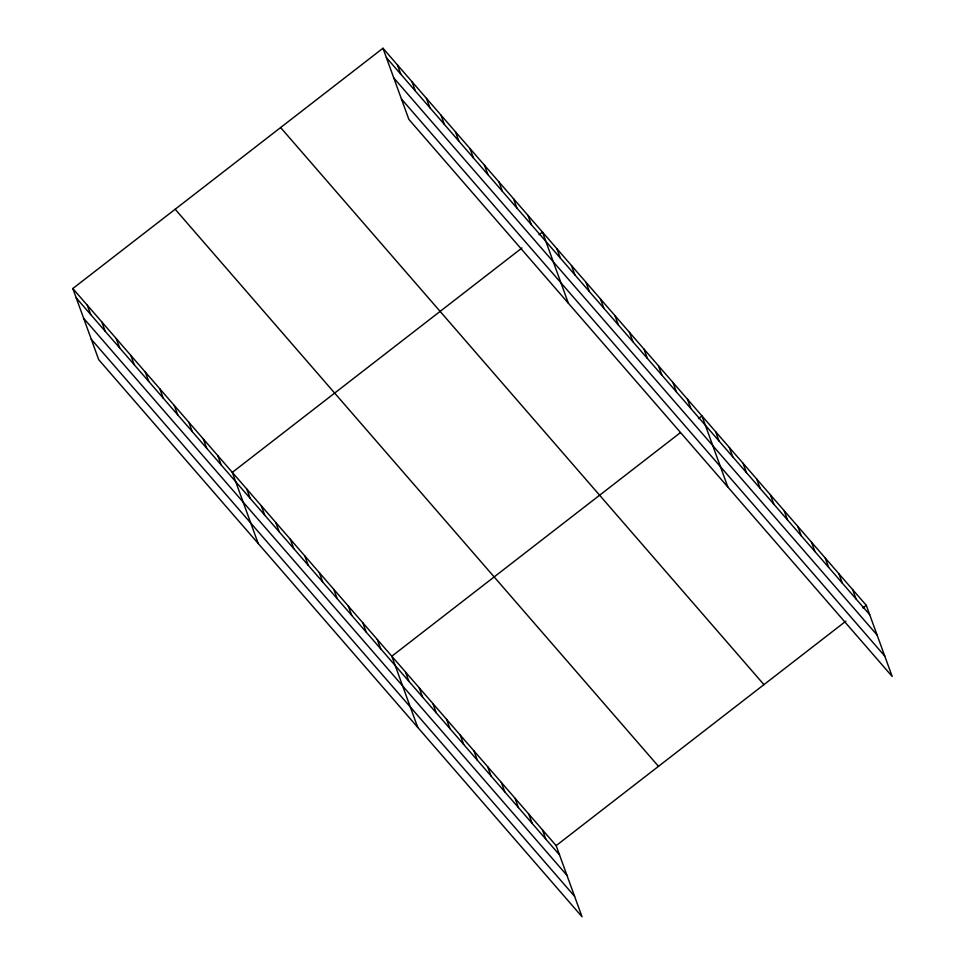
<?xml version="1.0" encoding="UTF-8"?>
<svg xmlns="http://www.w3.org/2000/svg" width="965" height="965" viewBox="0 0 965 965"><rect width="100%" height="100%" fill="white"/><g stroke="black" fill="none" stroke-linecap="round" stroke-linejoin="round"><path stroke-width="1.45" d="M72.821 288.535L556.142 845.63L582.028 916.75L98.707 359.656L72.821 288.535L382.972 48.25L866.293 605.345L892.179 676.465L408.858 119.37L382.972 48.25M522.005 247.945L232.312 472.38L258.198 543.5M539.061 234.736L542.475 232.095L568.361 303.203M680.361 432.67L391.814 656.224L417.7 727.333M698.551 418.581L701.965 415.927L727.851 487.048M556.142 845.63L845.823 621.207M862.879 607.986L866.293 605.345M386.362 57.562L869.682 614.657M393.792 77.96L877.113 635.054M401.44 98.973L884.76 656.067M280.622 127.549L763.942 684.643M175.172 209.248L658.492 766.343M76.211 297.847L559.531 854.942M83.629 318.245L566.95 875.339M91.277 339.258L574.597 896.352M852.602 589.555L855.991 598.867M838.911 573.777L842.3 583.089M825.22 557.987L828.597 567.299M811.517 542.209L814.906 551.522M797.826 526.42L801.215 535.732M784.135 510.642L787.524 519.942M770.432 494.852L773.821 504.164M756.741 479.074L760.13 488.374M743.05 463.284L746.44 472.597M729.359 447.507L732.749 456.807M715.656 431.717L719.046 441.029M687.466 399.221L690.856 408.533M672.967 382.502L676.356 391.814M658.468 365.795L661.857 375.108M643.969 349.077L647.358 358.389M629.47 332.37L632.859 341.682M614.97 315.651L618.36 324.964M600.471 298.945L603.861 308.257M585.972 282.226L589.362 291.539M571.473 265.52L574.863 274.832M556.974 248.801L560.363 258.113M527.976 215.376L531.365 224.688M513.476 198.669L516.866 207.97M498.977 181.951L502.367 191.263M484.478 165.244L487.868 174.544M469.979 148.526L473.357 157.838M455.48 131.819L458.858 141.119M440.969 115.1L444.358 124.413M426.47 98.394L429.859 107.694M411.971 81.675L415.36 90.987M397.471 64.969L400.861 74.269M542.451 829.852L545.828 839.164M528.748 814.062L532.137 823.374M515.057 798.284L518.446 807.584M501.366 782.494L504.755 791.807M487.675 766.717L491.052 776.017M473.972 750.927L477.361 760.239M460.281 735.149L463.67 744.449M446.59 719.359L449.98 728.672M432.887 703.569L436.276 712.882M419.196 687.792L422.586 697.104M405.505 672.002L408.895 681.314M377.315 639.505L380.705 648.818M362.816 622.799L366.205 632.111M348.317 606.08L351.694 615.393M333.818 589.374L337.195 598.674M319.319 572.655L322.696 581.967M304.807 555.949L308.197 565.249M290.308 539.23L293.698 548.542M275.809 522.523L279.199 531.824M261.31 505.805L264.7 515.117M246.811 489.098L250.2 498.398M217.813 455.673L221.202 464.973M203.313 438.954L206.703 448.267M188.814 422.248L192.204 431.548M174.315 405.529L177.705 414.841M159.816 388.811L163.206 398.123M145.317 372.104L148.707 381.416M130.818 355.385L134.207 364.698M116.319 338.679L119.708 347.991M101.82 321.96L105.209 331.272M87.32 305.254L90.71 314.566"/></g></svg>
